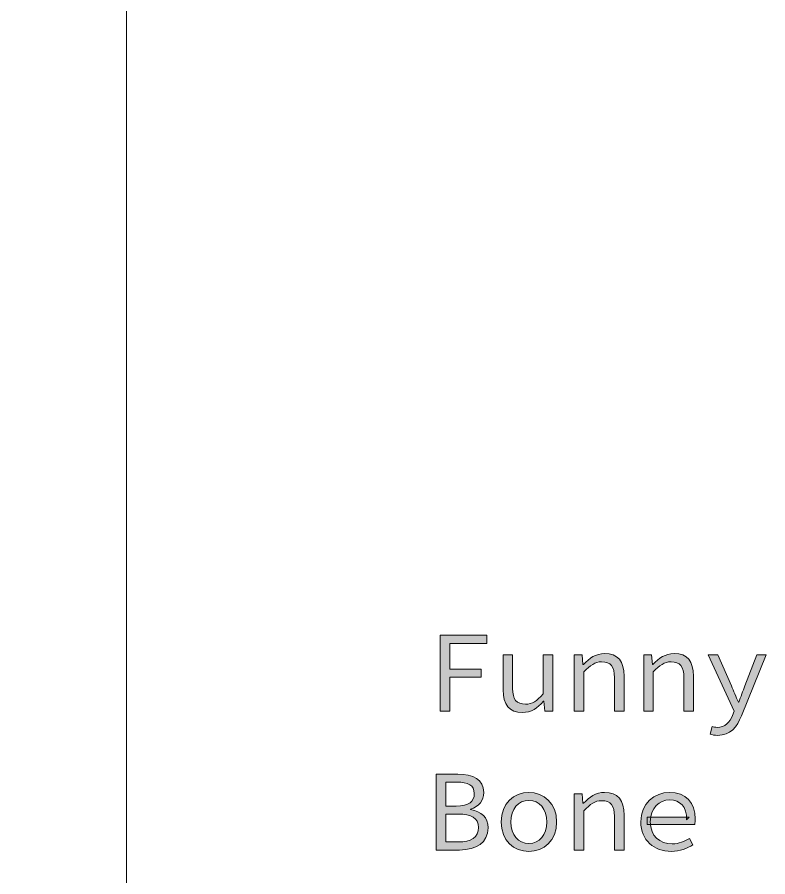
# Model space of a CAD drawing. Header units: millimetres. Extents: x 2 to 376, y -265 to -3.
# Drawn here: x 1.9 to 22.5, y -97.9 to -74.32 of the extents above; entities that cross this region are included whole.
import ezdxf

# ---------------------------------------------------------------- set-up
doc = ezdxf.new("R2010")
doc.units = ezdxf.units.MM
doc.header["$MEASUREMENT"] = 0
doc.layers.add('Layer 1', color=7, linetype='Continuous', lineweight=0)

# ---------------------------------------------------------------- blocks, each defined once
blk = doc.blocks.new('Block_15')
at = {"layer": 'Layer 1', "true_color": 0x00a14b, "transparency": 33554687}
h = blk.add_hatch(color=114, dxfattribs=at)
h.dxf.hatch_style = 2
edge = h.paths.add_edge_path()
edge.add_spline(control_points=[(13.511, -91.272), (13.511, -91.272), (14.79, -91.272), (14.79, -91.272), (14.79, -91.272), (14.79, -91.497), (14.79, -91.497), (14.79, -91.497), (13.777, -91.497), (13.777, -91.497), (13.777, -91.497), (13.777, -92.199), (13.777, -92.199), (13.777, -92.199), (14.635, -92.199), (14.635, -92.199), (14.635, -92.199), (14.635, -92.425), (14.635, -92.425), (14.635, -92.425), (13.777, -92.425), (13.777, -92.425), (13.777, -92.425), (13.777, -93.355), (13.777, -93.355), (13.777, -93.355), (13.511, -93.355), (13.511, -93.355), (13.511, -93.355), (13.511, -91.272), (13.511, -91.272)], knot_values=[0, 0, 0, 0, 1, 1, 1, 2, 2, 2, 3, 3, 3, 4, 4, 4, 5, 5, 5, 6, 6, 6, 7, 7, 7, 8, 8, 8, 9, 9, 9, 10, 10, 10, 10], degree=3, periodic=0)
h = blk.add_hatch(color=114, dxfattribs=at)
h.dxf.hatch_style = 2
edge = h.paths.add_edge_path()
edge.add_spline(control_points=[(15.238, -92.771), (15.238, -92.771), (15.238, -91.812), (15.238, -91.812), (15.238, -91.812), (15.501, -91.812), (15.501, -91.812), (15.501, -91.812), (15.501, -92.736), (15.501, -92.736), (15.501, -93.025), (15.603, -93.165), (15.857, -93.165), (16.035, -93.165), (16.165, -93.082), (16.337, -92.882), (16.337, -92.882), (16.337, -91.812), (16.337, -91.812), (16.337, -91.812), (16.6, -91.812), (16.6, -91.812), (16.6, -91.812), (16.6, -93.355), (16.6, -93.355), (16.6, -93.355), (16.381, -93.355), (16.381, -93.355), (16.381, -93.355), (16.359, -93.085), (16.359, -93.085), (16.359, -93.085), (16.346, -93.085), (16.346, -93.085), (16.191, -93.266), (16.01, -93.393), (15.771, -93.393), (15.406, -93.393), (15.238, -93.178), (15.238, -92.771)], knot_values=[0, 0, 0, 0, 1, 1, 1, 2, 2, 2, 3, 3, 3, 4, 4, 4, 5, 5, 5, 6, 6, 6, 7, 7, 7, 8, 8, 8, 9, 9, 9, 10, 10, 10, 11, 11, 11, 12, 12, 12, 13, 13, 13, 13], degree=3, periodic=0)
h = blk.add_hatch(color=114, dxfattribs=at)
h.dxf.hatch_style = 2
edge = h.paths.add_edge_path()
edge.add_spline(control_points=[(17.194, -91.812), (17.194, -91.812), (17.409, -91.812), (17.409, -91.812), (17.409, -91.812), (17.432, -92.072), (17.432, -92.072), (17.432, -92.072), (17.444, -92.072), (17.444, -92.072), (17.607, -91.904), (17.784, -91.774), (18.026, -91.774), (18.391, -91.774), (18.559, -91.99), (18.559, -92.396), (18.559, -92.396), (18.559, -93.355), (18.559, -93.355), (18.559, -93.355), (18.296, -93.355), (18.296, -93.355), (18.296, -93.355), (18.296, -92.431), (18.296, -92.431), (18.296, -92.139), (18.194, -92.002), (17.943, -92.002), (17.759, -92.002), (17.635, -92.094), (17.457, -92.279), (17.457, -92.279), (17.457, -93.355), (17.457, -93.355), (17.457, -93.355), (17.194, -93.355), (17.194, -93.355), (17.194, -93.355), (17.194, -91.812), (17.194, -91.812)], knot_values=[0, 0, 0, 0, 1, 1, 1, 2, 2, 2, 3, 3, 3, 4, 4, 4, 5, 5, 5, 6, 6, 6, 7, 7, 7, 8, 8, 8, 9, 9, 9, 10, 10, 10, 11, 11, 11, 12, 12, 12, 13, 13, 13, 13], degree=3, periodic=0)
h = blk.add_hatch(color=114, dxfattribs=at)
h.dxf.hatch_style = 2
edge = h.paths.add_edge_path()
edge.add_spline(control_points=[(19.099, -91.812), (19.099, -91.812), (19.314, -91.812), (19.314, -91.812), (19.314, -91.812), (19.337, -92.072), (19.337, -92.072), (19.337, -92.072), (19.349, -92.072), (19.349, -92.072), (19.511, -91.904), (19.689, -91.774), (19.931, -91.774), (20.296, -91.774), (20.464, -91.99), (20.464, -92.396), (20.464, -92.396), (20.464, -93.355), (20.464, -93.355), (20.464, -93.355), (20.201, -93.355), (20.201, -93.355), (20.201, -93.355), (20.201, -92.431), (20.201, -92.431), (20.201, -92.139), (20.099, -92.002), (19.848, -92.002), (19.664, -92.002), (19.54, -92.094), (19.362, -92.279), (19.362, -92.279), (19.362, -93.355), (19.362, -93.355), (19.362, -93.355), (19.099, -93.355), (19.099, -93.355), (19.099, -93.355), (19.099, -91.812), (19.099, -91.812)], knot_values=[0, 0, 0, 0, 1, 1, 1, 2, 2, 2, 3, 3, 3, 4, 4, 4, 5, 5, 5, 6, 6, 6, 7, 7, 7, 8, 8, 8, 9, 9, 9, 10, 10, 10, 11, 11, 11, 12, 12, 12, 13, 13, 13, 13], degree=3, periodic=0)
h = blk.add_hatch(color=114, dxfattribs=at)
h.dxf.hatch_style = 2
edge = h.paths.add_edge_path()
edge.add_spline(control_points=[(20.921, -93.987), (20.921, -93.987), (20.975, -93.778), (20.975, -93.778), (21.016, -93.79), (21.067, -93.8), (21.115, -93.8), (21.331, -93.8), (21.461, -93.663), (21.537, -93.473), (21.537, -93.473), (21.581, -93.358), (21.581, -93.358), (21.581, -93.358), (20.864, -91.812), (20.864, -91.812), (20.864, -91.812), (21.13, -91.812), (21.13, -91.812), (21.13, -91.812), (21.505, -92.663), (21.505, -92.663), (21.566, -92.8), (21.632, -92.962), (21.696, -93.111), (21.696, -93.111), (21.709, -93.111), (21.709, -93.111), (21.762, -92.965), (21.823, -92.803), (21.874, -92.663), (21.874, -92.663), (22.207, -91.812), (22.207, -91.812), (22.207, -91.812), (22.461, -91.812), (22.461, -91.812), (22.461, -91.812), (21.778, -93.482), (21.778, -93.482), (21.664, -93.787), (21.477, -94.019), (21.124, -94.019), (21.051, -94.019), (20.975, -94.006), (20.921, -93.987)], knot_values=[0, 0, 0, 0, 1, 1, 1, 2, 2, 2, 3, 3, 3, 4, 4, 4, 5, 5, 5, 6, 6, 6, 7, 7, 7, 8, 8, 8, 9, 9, 9, 10, 10, 10, 11, 11, 11, 12, 12, 12, 13, 13, 13, 14, 14, 14, 15, 15, 15, 15], degree=3, periodic=0)
h = blk.add_hatch(color=114, dxfattribs=at)
h.dxf.hatch_style = 2
edge = h.paths.add_edge_path()
edge.add_spline(control_points=[(14.003, -96.943), (14.359, -96.943), (14.565, -96.825), (14.565, -96.543), (14.565, -96.286), (14.368, -96.181), (14.003, -96.181), (14.003, -96.181), (13.666, -96.181), (13.666, -96.181), (13.666, -96.181), (13.666, -96.943), (13.666, -96.943), (13.666, -96.943), (14.003, -96.943), (14.003, -96.943)], knot_values=[0, 0, 0, 0, 1, 1, 1, 2, 2, 2, 3, 3, 3, 4, 4, 4, 5, 5, 5, 5], degree=3, periodic=0)
edge = h.paths.add_edge_path()
edge.add_spline(control_points=[(13.949, -95.958), (14.305, -95.958), (14.448, -95.844), (14.448, -95.612), (14.448, -95.387), (14.282, -95.304), (13.962, -95.304), (13.962, -95.304), (13.666, -95.304), (13.666, -95.304), (13.666, -95.304), (13.666, -95.958), (13.666, -95.958), (13.666, -95.958), (13.949, -95.958), (13.949, -95.958)], knot_values=[0, 0, 0, 0, 1, 1, 1, 2, 2, 2, 3, 3, 3, 4, 4, 4, 5, 5, 5, 5], degree=3, periodic=0)
edge = h.paths.add_edge_path()
edge.add_spline(control_points=[(13.403, -95.082), (13.403, -95.082), (13.993, -95.082), (13.993, -95.082), (14.419, -95.082), (14.708, -95.225), (14.708, -95.59), (14.708, -95.796), (14.59, -95.981), (14.343, -96.044), (14.343, -96.044), (14.343, -96.057), (14.343, -96.057), (14.648, -96.105), (14.825, -96.27), (14.825, -96.556), (14.825, -96.965), (14.508, -97.165), (14.041, -97.165), (14.041, -97.165), (13.403, -97.165), (13.403, -97.165), (13.403, -97.165), (13.403, -95.082), (13.403, -95.082)], knot_values=[0, 0, 0, 0, 1, 1, 1, 2, 2, 2, 3, 3, 3, 4, 4, 4, 5, 5, 5, 6, 6, 6, 7, 7, 7, 8, 8, 8, 8], degree=3, periodic=0)
h = blk.add_hatch(color=114, dxfattribs=at)
h.dxf.hatch_style = 2
edge = h.paths.add_edge_path()
edge.add_spline(control_points=[(16.438, -96.397), (16.438, -96.041), (16.241, -95.803), (15.946, -95.803), (15.651, -95.803), (15.454, -96.041), (15.454, -96.397), (15.454, -96.749), (15.651, -96.984), (15.946, -96.984), (16.241, -96.984), (16.438, -96.749), (16.438, -96.397)], knot_values=[0, 0, 0, 0, 1, 1, 1, 2, 2, 2, 3, 3, 3, 4, 4, 4, 4], degree=3, periodic=0)
edge = h.paths.add_edge_path()
edge.add_spline(control_points=[(15.184, -96.397), (15.184, -95.879), (15.539, -95.584), (15.946, -95.584), (16.352, -95.584), (16.708, -95.879), (16.708, -96.397), (16.708, -96.908), (16.352, -97.203), (15.946, -97.203), (15.539, -97.203), (15.184, -96.908), (15.184, -96.397)], knot_values=[0, 0, 0, 0, 1, 1, 1, 2, 2, 2, 3, 3, 3, 4, 4, 4, 4], degree=3, periodic=0)
h = blk.add_hatch(color=114, dxfattribs=at)
h.dxf.hatch_style = 2
edge = h.paths.add_edge_path()
edge.add_spline(control_points=[(17.194, -95.622), (17.194, -95.622), (17.409, -95.622), (17.409, -95.622), (17.409, -95.622), (17.432, -95.882), (17.432, -95.882), (17.432, -95.882), (17.444, -95.882), (17.444, -95.882), (17.607, -95.714), (17.784, -95.584), (18.026, -95.584), (18.391, -95.584), (18.559, -95.8), (18.559, -96.206), (18.559, -96.206), (18.559, -97.165), (18.559, -97.165), (18.559, -97.165), (18.296, -97.165), (18.296, -97.165), (18.296, -97.165), (18.296, -96.241), (18.296, -96.241), (18.296, -95.949), (18.194, -95.812), (17.943, -95.812), (17.759, -95.812), (17.635, -95.904), (17.457, -96.089), (17.457, -96.089), (17.457, -97.165), (17.457, -97.165), (17.457, -97.165), (17.194, -97.165), (17.194, -97.165), (17.194, -97.165), (17.194, -95.622), (17.194, -95.622)], knot_values=[0, 0, 0, 0, 1, 1, 1, 2, 2, 2, 3, 3, 3, 4, 4, 4, 5, 5, 5, 6, 6, 6, 7, 7, 7, 8, 8, 8, 9, 9, 9, 10, 10, 10, 11, 11, 11, 12, 12, 12, 13, 13, 13, 13], degree=3, periodic=0)
h = blk.add_hatch(color=114, dxfattribs=at)
h.dxf.hatch_style = 2
edge = h.paths.add_edge_path()
edge.add_spline(control_points=[(19.019, -96.39), (19.019, -95.889), (19.394, -95.584), (19.807, -95.584), (20.251, -95.584), (20.512, -95.873), (20.512, -96.308), (20.512, -96.368), (20.506, -96.425), (20.499, -96.467), (20.499, -96.467), (19.194, -96.467), (19.194, -96.467), (19.194, -96.467), (19.194, -96.263), (19.194, -96.263), (19.194, -96.263), (20.343, -96.263), (20.343, -96.263), (20.343, -96.263), (20.277, -96.336), (20.277, -96.336), (20.277, -95.971), (20.096, -95.79), (19.813, -95.79), (19.527, -95.79), (19.28, -96.006), (19.28, -96.39), (19.28, -96.79), (19.54, -96.994), (19.883, -96.994), (20.067, -96.994), (20.213, -96.937), (20.353, -96.848), (20.353, -96.848), (20.448, -97.019), (20.448, -97.019), (20.296, -97.121), (20.099, -97.203), (19.851, -97.203), (19.388, -97.203), (19.019, -96.905), (19.019, -96.39)], knot_values=[0, 0, 0, 0, 1, 1, 1, 2, 2, 2, 3, 3, 3, 4, 4, 4, 5, 5, 5, 6, 6, 6, 7, 7, 7, 8, 8, 8, 9, 9, 9, 10, 10, 10, 11, 11, 11, 12, 12, 12, 13, 13, 13, 14, 14, 14, 14], degree=3, periodic=0)
at = {"layer": 'Layer 1'}
for points, knots in [([(13.511, -91.272), (13.511, -91.272), (14.79, -91.272), (14.79, -91.272), (14.79, -91.272), (14.79, -91.497), (14.79, -91.497), (14.79, -91.497), (13.777, -91.497), (13.777, -91.497), (13.777, -91.497), (13.777, -92.199), (13.777, -92.199), (13.777, -92.199), (14.635, -92.199), (14.635, -92.199), (14.635, -92.199), (14.635, -92.425), (14.635, -92.425), (14.635, -92.425), (13.777, -92.425), (13.777, -92.425), (13.777, -92.425), (13.777, -93.355), (13.777, -93.355), (13.777, -93.355), (13.511, -93.355), (13.511, -93.355), (13.511, -93.355), (13.511, -91.272), (13.511, -91.272)], [0, 0, 0, 0, 1, 1, 1, 2, 2, 2, 3, 3, 3, 4, 4, 4, 5, 5, 5, 6, 6, 6, 7, 7, 7, 8, 8, 8, 9, 9, 9, 10, 10, 10, 10]), ([(15.238, -92.771), (15.238, -92.771), (15.238, -91.812), (15.238, -91.812), (15.238, -91.812), (15.501, -91.812), (15.501, -91.812), (15.501, -91.812), (15.501, -92.736), (15.501, -92.736), (15.501, -93.025), (15.603, -93.165), (15.857, -93.165), (16.035, -93.165), (16.165, -93.082), (16.337, -92.882), (16.337, -92.882), (16.337, -91.812), (16.337, -91.812), (16.337, -91.812), (16.6, -91.812), (16.6, -91.812), (16.6, -91.812), (16.6, -93.355), (16.6, -93.355), (16.6, -93.355), (16.381, -93.355), (16.381, -93.355), (16.381, -93.355), (16.359, -93.085), (16.359, -93.085), (16.359, -93.085), (16.346, -93.085), (16.346, -93.085), (16.191, -93.266), (16.01, -93.393), (15.771, -93.393), (15.406, -93.393), (15.238, -93.178), (15.238, -92.771)], [0, 0, 0, 0, 1, 1, 1, 2, 2, 2, 3, 3, 3, 4, 4, 4, 5, 5, 5, 6, 6, 6, 7, 7, 7, 8, 8, 8, 9, 9, 9, 10, 10, 10, 11, 11, 11, 12, 12, 12, 13, 13, 13, 13]), ([(17.194, -91.812), (17.194, -91.812), (17.409, -91.812), (17.409, -91.812), (17.409, -91.812), (17.432, -92.072), (17.432, -92.072), (17.432, -92.072), (17.444, -92.072), (17.444, -92.072), (17.607, -91.904), (17.784, -91.774), (18.026, -91.774), (18.391, -91.774), (18.559, -91.99), (18.559, -92.396), (18.559, -92.396), (18.559, -93.355), (18.559, -93.355), (18.559, -93.355), (18.296, -93.355), (18.296, -93.355), (18.296, -93.355), (18.296, -92.431), (18.296, -92.431), (18.296, -92.139), (18.194, -92.002), (17.943, -92.002), (17.759, -92.002), (17.635, -92.094), (17.457, -92.279), (17.457, -92.279), (17.457, -93.355), (17.457, -93.355), (17.457, -93.355), (17.194, -93.355), (17.194, -93.355), (17.194, -93.355), (17.194, -91.812), (17.194, -91.812)], [0, 0, 0, 0, 1, 1, 1, 2, 2, 2, 3, 3, 3, 4, 4, 4, 5, 5, 5, 6, 6, 6, 7, 7, 7, 8, 8, 8, 9, 9, 9, 10, 10, 10, 11, 11, 11, 12, 12, 12, 13, 13, 13, 13]), ([(19.099, -91.812), (19.099, -91.812), (19.314, -91.812), (19.314, -91.812), (19.314, -91.812), (19.337, -92.072), (19.337, -92.072), (19.337, -92.072), (19.349, -92.072), (19.349, -92.072), (19.511, -91.904), (19.689, -91.774), (19.931, -91.774), (20.296, -91.774), (20.464, -91.99), (20.464, -92.396), (20.464, -92.396), (20.464, -93.355), (20.464, -93.355), (20.464, -93.355), (20.201, -93.355), (20.201, -93.355), (20.201, -93.355), (20.201, -92.431), (20.201, -92.431), (20.201, -92.139), (20.099, -92.002), (19.848, -92.002), (19.664, -92.002), (19.54, -92.094), (19.362, -92.279), (19.362, -92.279), (19.362, -93.355), (19.362, -93.355), (19.362, -93.355), (19.099, -93.355), (19.099, -93.355), (19.099, -93.355), (19.099, -91.812), (19.099, -91.812)], [0, 0, 0, 0, 1, 1, 1, 2, 2, 2, 3, 3, 3, 4, 4, 4, 5, 5, 5, 6, 6, 6, 7, 7, 7, 8, 8, 8, 9, 9, 9, 10, 10, 10, 11, 11, 11, 12, 12, 12, 13, 13, 13, 13]), ([(20.921, -93.987), (20.921, -93.987), (20.975, -93.778), (20.975, -93.778), (21.016, -93.79), (21.067, -93.8), (21.115, -93.8), (21.331, -93.8), (21.461, -93.663), (21.537, -93.473), (21.537, -93.473), (21.581, -93.358), (21.581, -93.358), (21.581, -93.358), (20.864, -91.812), (20.864, -91.812), (20.864, -91.812), (21.13, -91.812), (21.13, -91.812), (21.13, -91.812), (21.505, -92.663), (21.505, -92.663), (21.566, -92.8), (21.632, -92.962), (21.696, -93.111), (21.696, -93.111), (21.709, -93.111), (21.709, -93.111), (21.762, -92.965), (21.823, -92.803), (21.874, -92.663), (21.874, -92.663), (22.207, -91.812), (22.207, -91.812), (22.207, -91.812), (22.461, -91.812), (22.461, -91.812), (22.461, -91.812), (21.778, -93.482), (21.778, -93.482), (21.664, -93.787), (21.477, -94.019), (21.124, -94.019), (21.051, -94.019), (20.975, -94.006), (20.921, -93.987)], [0, 0, 0, 0, 1, 1, 1, 2, 2, 2, 3, 3, 3, 4, 4, 4, 5, 5, 5, 6, 6, 6, 7, 7, 7, 8, 8, 8, 9, 9, 9, 10, 10, 10, 11, 11, 11, 12, 12, 12, 13, 13, 13, 14, 14, 14, 15, 15, 15, 15]), ([(13.403, -95.082), (13.403, -95.082), (13.993, -95.082), (13.993, -95.082), (14.419, -95.082), (14.708, -95.225), (14.708, -95.59), (14.708, -95.796), (14.59, -95.981), (14.343, -96.044), (14.343, -96.044), (14.343, -96.057), (14.343, -96.057), (14.648, -96.105), (14.825, -96.27), (14.825, -96.556), (14.825, -96.965), (14.508, -97.165), (14.041, -97.165), (14.041, -97.165), (13.403, -97.165), (13.403, -97.165), (13.403, -97.165), (13.403, -95.082), (13.403, -95.082)], [0, 0, 0, 0, 1, 1, 1, 2, 2, 2, 3, 3, 3, 4, 4, 4, 5, 5, 5, 6, 6, 6, 7, 7, 7, 8, 8, 8, 8]), ([(13.949, -95.958), (14.305, -95.958), (14.448, -95.844), (14.448, -95.612), (14.448, -95.387), (14.282, -95.304), (13.962, -95.304), (13.962, -95.304), (13.666, -95.304), (13.666, -95.304), (13.666, -95.304), (13.666, -95.958), (13.666, -95.958), (13.666, -95.958), (13.949, -95.958), (13.949, -95.958)], [0, 0, 0, 0, 1, 1, 1, 2, 2, 2, 3, 3, 3, 4, 4, 4, 5, 5, 5, 5]), ([(15.184, -96.397), (15.184, -95.879), (15.539, -95.584), (15.946, -95.584), (16.352, -95.584), (16.708, -95.879), (16.708, -96.397), (16.708, -96.908), (16.352, -97.203), (15.946, -97.203), (15.539, -97.203), (15.184, -96.908), (15.184, -96.397)], [0, 0, 0, 0, 1, 1, 1, 2, 2, 2, 3, 3, 3, 4, 4, 4, 4]), ([(17.194, -95.622), (17.194, -95.622), (17.409, -95.622), (17.409, -95.622), (17.409, -95.622), (17.432, -95.882), (17.432, -95.882), (17.432, -95.882), (17.444, -95.882), (17.444, -95.882), (17.607, -95.714), (17.784, -95.584), (18.026, -95.584), (18.391, -95.584), (18.559, -95.8), (18.559, -96.206), (18.559, -96.206), (18.559, -97.165), (18.559, -97.165), (18.559, -97.165), (18.296, -97.165), (18.296, -97.165), (18.296, -97.165), (18.296, -96.241), (18.296, -96.241), (18.296, -95.949), (18.194, -95.812), (17.943, -95.812), (17.759, -95.812), (17.635, -95.904), (17.457, -96.089), (17.457, -96.089), (17.457, -97.165), (17.457, -97.165), (17.457, -97.165), (17.194, -97.165), (17.194, -97.165), (17.194, -97.165), (17.194, -95.622), (17.194, -95.622)], [0, 0, 0, 0, 1, 1, 1, 2, 2, 2, 3, 3, 3, 4, 4, 4, 5, 5, 5, 6, 6, 6, 7, 7, 7, 8, 8, 8, 9, 9, 9, 10, 10, 10, 11, 11, 11, 12, 12, 12, 13, 13, 13, 13]), ([(19.019, -96.39), (19.019, -95.889), (19.394, -95.584), (19.807, -95.584), (20.251, -95.584), (20.512, -95.873), (20.512, -96.308), (20.512, -96.368), (20.506, -96.425), (20.499, -96.467), (20.499, -96.467), (19.194, -96.467), (19.194, -96.467), (19.194, -96.467), (19.194, -96.263), (19.194, -96.263), (19.194, -96.263), (20.343, -96.263), (20.343, -96.263), (20.343, -96.263), (20.277, -96.336), (20.277, -96.336), (20.277, -95.971), (20.096, -95.79), (19.813, -95.79), (19.527, -95.79), (19.28, -96.006), (19.28, -96.39), (19.28, -96.79), (19.54, -96.994), (19.883, -96.994), (20.067, -96.994), (20.213, -96.937), (20.353, -96.848), (20.353, -96.848), (20.448, -97.019), (20.448, -97.019), (20.296, -97.121), (20.099, -97.203), (19.851, -97.203), (19.388, -97.203), (19.019, -96.905), (19.019, -96.39)], [0, 0, 0, 0, 1, 1, 1, 2, 2, 2, 3, 3, 3, 4, 4, 4, 5, 5, 5, 6, 6, 6, 7, 7, 7, 8, 8, 8, 9, 9, 9, 10, 10, 10, 11, 11, 11, 12, 12, 12, 13, 13, 13, 14, 14, 14, 14]), ([(16.438, -96.397), (16.438, -96.041), (16.241, -95.803), (15.946, -95.803), (15.651, -95.803), (15.454, -96.041), (15.454, -96.397), (15.454, -96.749), (15.651, -96.984), (15.946, -96.984), (16.241, -96.984), (16.438, -96.749), (16.438, -96.397)], [0, 0, 0, 0, 1, 1, 1, 2, 2, 2, 3, 3, 3, 4, 4, 4, 4]), ([(14.003, -96.943), (14.359, -96.943), (14.565, -96.825), (14.565, -96.543), (14.565, -96.286), (14.368, -96.181), (14.003, -96.181), (14.003, -96.181), (13.666, -96.181), (13.666, -96.181), (13.666, -96.181), (13.666, -96.943), (13.666, -96.943), (13.666, -96.943), (14.003, -96.943), (14.003, -96.943)], [0, 0, 0, 0, 1, 1, 1, 2, 2, 2, 3, 3, 3, 4, 4, 4, 5, 5, 5, 5])]:
    blk.add_open_spline(points, degree=3, knots=knots, dxfattribs=at)
blk = doc.blocks.new('Block_5')
at = {"layer": 'Layer 1'}
blk.add_blockref('Block_15', (0, 0), dxfattribs=at)

msp = doc.modelspace()

# ---------------------------------------------------------------- linework, layer by layer
at = {"layer": 'Layer 1', "color": 240, "lineweight": 0, "true_color": 0xed1c24}
msp.add_lwpolyline([(4.902, -2.721), (124.902, -2.721), (124.902, -3.342), (127.902, -3.342), (127.902, -6.342), (124.902, -6.342), (124.902, -205.721), (4.902, -205.721), (4.902, -6.342), (1.902, -6.342), (1.902, -3.342), (4.902, -3.342)], close=True, dxfattribs=at)

# ---------------------------------------------------------------- block references
at = {"layer": 'Layer 1'}
msp.add_blockref('Block_5', (0, 0), dxfattribs=at)

doc.saveas('drawing.dxf')
